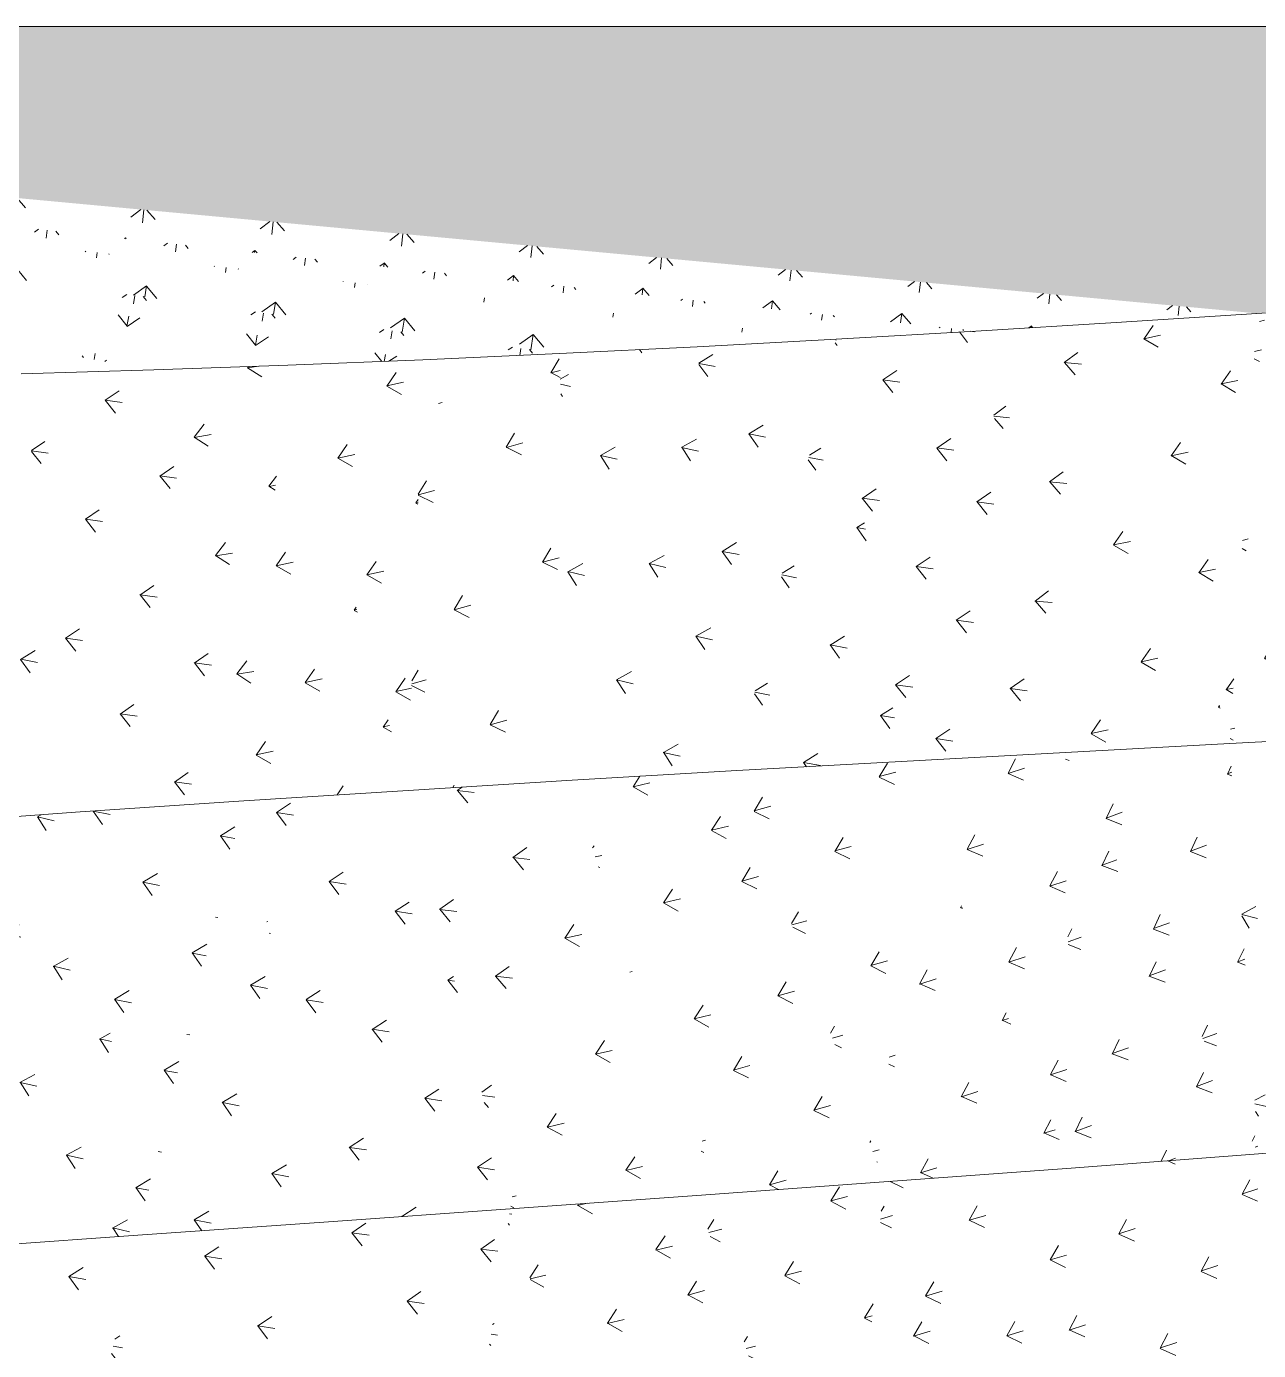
# Model space of a CAD drawing. Header units: millimetres. Extents: x 12827 to 178996, y -27589 to 73652.
# Drawn here: x 71258 to 74657, y -12297 to -8643 of the extents above; entities that cross this region are included whole.
import ezdxf

# ---------------------------------------------------------------- set-up
doc = ezdxf.new("R2010")
doc.units = ezdxf.units.MM
for name, color, linetype, lineweight in [('A-FLOR', 192, 'Continuous', 9), ('A-FLOR-PATT', 8, 'Continuous', 9), ('A-WALL', 113, 'Continuous', 20)]:
    doc.layers.add(name, color=color, linetype=linetype, lineweight=lineweight)

msp = doc.modelspace()

# ---------------------------------------------------------------- hatches: boundary and pattern name
at = {"layer": 'A-FLOR-PATT'}
h = msp.add_hatch(dxfattribs=at)
h.set_pattern_fill('FP_1835', color=256, style=0, pattern_type=2)
h.set_pattern_definition([(78.706, (-15262.94, -58374.24), (-144.33207, 190.44747), [43.764, -286.325]), (32.522, (-15262.94, -58374.24), (-144.33, 190.4491), [46.471, -201.375]), (127.157, (-15262.94, -58374.24), (-208.9779, -133.24983), [44.805, -194.155])])
h.paths.add_polyline_path([(71609.58508, -9590.2491), (71978.59559, -9577.63416), (66144.67365, -8642.51452), (71536.84368, -9577.63416)], flags=0)
h = msp.add_hatch(dxfattribs=at)
h.set_pattern_fill('FP_1836', color=256, style=0, pattern_type=2)
h.set_pattern_definition([(260.5, (101767.26, -2401.94), (150.0097, -188.2403), [44.112, -288.6]), (214.323, (101767.26, -2401.94), (150.0107, -188.2402), [46.524, -201.604]), (308.551, (101767.26, -2401.94), (204.9238, 139.907), [45.132, -195.57])])
h.paths.add_polyline_path([(72351.64492, -9562.70097), (72728.44817, -9545.56279), (66144.67365, -8642.51452), (71659.53591, -9460.09548)], flags=0)
h = msp.add_hatch(dxfattribs=at)
h.set_pattern_fill('FP_1837', color=256, style=0, pattern_type=2)
h.set_pattern_definition([(79.63, (-15267.93, -59356.86), (-147.2566, 189.34966), [43.944, -287.504]), (33.447, (-15267.93, -59356.86), (-147.255, 189.3515), [46.498, -201.49]), (127.872, (-15267.93, -59356.86), (-206.91896, -136.68433), [44.976, -194.895])])
h.paths.add_polyline_path([(71978.59559, -9577.63416), (72351.64492, -9562.70097), (66144.67365, -8642.51452), (71885.43209, -9562.70097)], flags=0)
h = msp.add_hatch(dxfattribs=at)
h.set_pattern_fill('FP_1839', color=256, style=0, pattern_type=2)
h.set_pattern_definition([(261.257, (101605.63, -1514.52), (152.3994, -187.2368), [44.261, -289.574]), (215.09, (101605.63, -1514.52), (152.3998, -187.2363), [46.55, -201.716]), (309.144, (101605.63, -1514.52), (203.1428, 142.7201), [45.266, -196.153])])
h.paths.add_polyline_path([(72728.44817, -9545.56279), (73108.5296, -9526.43354), (66144.67365, -8642.51452), (71659.53591, -9398.9479)], flags=0)
h = msp.add_hatch(dxfattribs=at)
h.set_pattern_fill('FP_1840', color=256, style=0, pattern_type=2)
h.set_pattern_definition([(263.151, (101050.3, 571.8), (158.3796, -184.378), [44.602, -291.81]), (217.01, (101050.3, 571.8), (158.3785, -184.3779), [46.609, -201.97]), (310.662, (101050.3, 571.8), (198.4987, 149.632), [45.574, -197.488])])
h.paths.add_polyline_path([(73876.62403, -9483.05762), (74263.68554, -9459.23881), (66144.67365, -8642.51452), (73341.71595, -9424.90757)], flags=0)
h = msp.add_hatch(dxfattribs=at)
h.set_pattern_fill('FP_1841', color=256, style=0, pattern_type=2)
h.set_pattern_definition([(263.679, (100853.9, 1096.2), (160.04505, -183.4711), [44.685, -292.348]), (217.543, (100853.9, 1096.2), (160.0468, -183.4697), [46.621, -202.025]), (311.099, (100853.9, 1096.2), (197.1517, 151.5139), [45.65, -197.817])])
h.paths.add_polyline_path([(74263.68554, -9459.23881), (74652.12227, -9434.2847), (66144.67365, -8642.51452), (74015.61809, -9434.2847)], flags=0)
h = msp.add_hatch(dxfattribs=at)
h.set_pattern_fill('FP_1842', color=256, style=0, pattern_type=2)
h.set_pattern_definition([(272.066, (93606.37, -5733.25), (184.9975, -147.1594), [40.275, -263.501]), (221.947, (93606.37, -5733.25), (184.9984, -147.1585), [43.876, -190.13]), (321.499, (93606.37, -5733.25), (174.0457, 156.4197), [44.323, -192.066])])
h.paths.add_polyline_path([(74652.12227, -9434.2847), (79776.79298, -8642.51452), (66144.67365, -8642.51452), (74577.1645, -9427.30854)], flags=0)
h = msp.add_hatch(dxfattribs=at)
h.set_pattern_fill('FP_1847', color=256, style=0, pattern_type=2)
h.set_pattern_definition([(261.946, (101429.38, -727.78), (154.5756, -186.2592), [44.391, -290.428]), (215.789, (101429.38, -727.78), (154.5753, -186.2593), [46.573, -201.815]), (309.689, (101429.38, -727.78), (201.4857, 145.2574), [45.383, -196.662])])
h.paths.add_polyline_path([(73108.5296, -9526.43354), (73491.41347, -9505.52717), (66144.67365, -8642.51452), (71659.53591, -9342.51344)], flags=0)
h = msp.add_hatch(dxfattribs=at)
h.set_pattern_fill('FP_1874', color=256, style=0, pattern_type=2)
h.set_pattern_definition([(262.575, (101243.06, -34.43), (156.5609, -185.3069), [44.505, -291.171]), (216.427, (101243.06, -34.43), (156.5607, -185.307), [46.592, -201.9]), (310.194, (101243.06, -34.43), (199.939, 147.5553), [45.486, -197.104])])
h.paths.add_polyline_path([(73491.41347, -9505.52717), (73876.62403, -9483.05762), (66144.67365, -8642.51452), (73341.71595, -9487.94239)], flags=0)
h = msp.add_hatch(dxfattribs=at)
h.set_pattern_fill('FP_1844', color=256, style=0, pattern_type=2)
h.set_pattern_definition([(297.7, (81779.05, -12587.34), (228.1338, -66.0766), [33.417, -218.631]), (234.761, (81779.05, -12587.34), (228.133, -66.0775), [36.062, -156.267]), (343.847, (81779.05, -12587.34), (110.9704, 157.085), [44.533, -192.977])])
h.paths.add_polyline_path([(74652.12227, -9434.2847), (75050.67929, -9406.91784), (79689.29296, -8656.03342), (74819.59929, -9408.40922)], flags=0)
h = msp.add_hatch(dxfattribs=at)
h.set_pattern_fill('FP_1741', color=256, style=0, pattern_type=2)
h.set_pattern_definition([(14.175, (-8168.08, 3341.4), (127.9513, 203.4777), [47.488, -310.69]), (332.174, (-8168.08, 3341.4), (127.94775, 203.4801), [46.5, -201.499]), (57.838, (-8168.08, 3341.4), (-219.322, 115.7637), [45.068, -195.296])])
h.paths.add_polyline_path([(75029.46479, -10596.56376), (75041.45845, -9408.40922), (74652.12227, -9434.2847), (75023.89598, -10579.41088)], flags=0)
h = msp.add_hatch(dxfattribs=at)
h.set_pattern_fill('FP_1740', color=256, style=0, pattern_type=2)
h.set_pattern_definition([(354.585, (11767.97, 20632.89), (198.60074, 147.5638), [47.521, -310.908]), (311.099, (11767.97, 20632.9), (198.6011, 147.5644), [45.132, -195.572]), (36.613, (11767.97, 20632.9), (-158.2287, 181.3885), [46.392, -201.03])])
h.paths.add_polyline_path([(74124.21038, -10646.10306), (74263.68554, -9459.23881), (73876.62403, -9483.05762)], flags=0)
h = msp.add_hatch(dxfattribs=at)
h.set_pattern_fill('FP_1708', color=256, style=0, pattern_type=2)
h.set_pattern_definition([(11.705, (-6115.7, 6095.28), (137.58086, 197.68116), [47.528, -310.953]), (329.654, (-6115.7, 6095.28), (137.58286, 197.6793), [46.375, -200.957]), (55.163, (-6115.7, 6095.28), (-213.4459, 124.955), [45.158, -195.686])])
h.paths.add_polyline_path([(74124.21038, -10646.10306), (74577.1645, -10621.85455), (74263.68554, -9459.23881), (74139.44148, -10516.49399)], flags=0)
h = msp.add_hatch(dxfattribs=at)
h.set_pattern_fill('FP_1743', color=256, style=0, pattern_type=2)
h.set_pattern_definition([(11.793, (-6085.13, 6029.91), (137.58726, 197.97232), [47.54, -311.029]), (329.704, (-6085.13, 6029.9), (137.587, 197.97286), [46.344, -200.825]), (55.201, (-6085.13, 6029.9), (-213.41264, 124.6913), [45.204, -195.884])])
h.paths.add_polyline_path([(74577.1645, -10621.85455), (74652.12227, -9434.2847), (74264.05438, -9460.60675), (74570.34528, -10596.56376)], flags=0)
h = msp.add_hatch(dxfattribs=at)
h.set_pattern_fill('FP_1719', color=256, style=0, pattern_type=2)
h.set_pattern_definition([(14.087, (-8185.84, 3376.82), (127.95163, 203.1851), [47.474, -310.595]), (332.122, (-8185.84, 3376.82), (127.9498, 203.18555), [46.528, -201.62]), (57.801, (-8185.84, 3376.82), (-219.35085, 116.0297), [45.022, -195.094])])
h.paths.add_polyline_path([(74577.1645, -10621.85455), (75029.46479, -10596.56376), (74652.12227, -9434.2847), (74650.5472, -9459.23881)], flags=0)
h = msp.add_hatch(dxfattribs=at)
h.set_pattern_fill('FP_1744', color=256, style=0, pattern_type=2)
h.set_pattern_definition([(352.099, (14750.67, 22489.47), (205.74063, 138.84254), [47.462, -310.517]), (308.361, (14750.67, 22489.47), (205.74055, 138.8423), [44.967, -194.859]), (34.013, (14750.67, 22489.47), (-148.8394, 188.0517), [46.539, -201.668])])
h.paths.add_polyline_path([(73670.78244, -10670.81056), (73876.62403, -9483.05762), (73491.41347, -9505.52717)], flags=0)
h = msp.add_hatch(dxfattribs=at)
h.set_pattern_fill('FP_1709', color=256, style=0, pattern_type=2)
h.set_pattern_definition([(352.068, (14651.28, 22237.53), (205.7379, 138.74508), [47.467, -310.554]), (308.35, (14651.28, 22237.53), (205.7372, 138.7472), [44.984, -194.931]), (33.995, (14651.28, 22237.53), (-148.858, 188.151), [46.528, -201.622])])
h.paths.add_polyline_path([(73670.78244, -10670.81056), (74124.21038, -10646.10306), (73876.62403, -9483.05762), (73872.72998, -9505.52717)], flags=0)
h = msp.add_hatch(dxfattribs=at)
h.set_pattern_fill('FP_1739', color=256, style=0, pattern_type=2)
h.set_pattern_definition([(347.049, (20830.33, 25871.99), (218.74388, 120.47014), [47.309, -309.516]), (302.765, (20830.33, 25871.99), (218.7453, 120.4699), [44.694, -193.673]), (28.843, (20830.33, 25871.99), (-129.00265, 200.4415), [46.823, -202.901])])
h.paths.add_polyline_path([(72763.60118, -10723.11787), (73108.5296, -9526.43354), (72728.44817, -9545.56279)], flags=0)
h = msp.add_hatch(dxfattribs=at)
h.set_pattern_fill('FP_1707', color=256, style=0, pattern_type=2)
h.set_pattern_definition([(347.12, (20843.22, 25695.47), (218.7421, 120.69606), [47.291, -309.398]), (302.79, (20843.22, 25695.47), (218.74085, 120.6974), [44.653, -193.498]), (28.889, (20843.22, 25695.47), (-128.9737, 200.205), [46.843, -202.988])])
h.paths.add_polyline_path([(72763.60118, -10723.11787), (73217.14735, -10696.44364), (73108.5296, -9526.43354), (72771.28968, -10696.44364)], flags=0)
h = msp.add_hatch(dxfattribs=at)
h.set_pattern_fill('FP_1738', color=256, style=0, pattern_type=2)
h.set_pattern_definition([(349.582, (17784.1, 24238.65), (212.47845, 129.78445), [47.39, -310.048]), (305.576, (17784.1, 24238.65), (212.4782, 129.78395), [44.819, -194.217]), (31.417, (17784.1, 24238.65), (-139.0672, 194.419), [46.684, -202.296])])
h.paths.add_polyline_path([(73217.14735, -10696.44364), (73491.41347, -9505.52717), (73108.5296, -9526.43354)], flags=0)
h = msp.add_hatch(dxfattribs=at)
h.set_pattern_fill('FP_1710', color=256, style=0, pattern_type=2)
h.set_pattern_definition([(349.598, (17732.14, 24026.99), (212.47725, 129.8353), [47.387, -310.025]), (305.582, (17732.14, 24027), (212.4773, 129.8349), [44.811, -194.179]), (31.427, (17732.14, 24027), (-139.0597, 194.3673), [46.689, -202.317])])
h.paths.add_polyline_path([(73217.14735, -10696.44364), (73670.78244, -10670.81056), (73491.41347, -9505.52717), (73341.71595, -10155.54273)], flags=0)
h = msp.add_hatch(dxfattribs=at)
h.set_pattern_fill('FP_1737', color=256, style=0, pattern_type=2)
h.set_pattern_definition([(12.218, (-6555.7, 7594.81), (135.08878, 199.0251), [47.5, -310.765]), (330.192, (-6555.7, 7594.81), (135.0899, 199.0242), [46.472, -201.38]), (55.833, (-6555.7, 7594.8), (-215.0615, 123.2058), [45.101, -195.439])])
h.paths.add_polyline_path([(72310.44002, -10750.94856), (72351.64492, -9562.70097), (71978.59559, -9577.63416)], flags=0)
h = msp.add_hatch(dxfattribs=at)
h.set_pattern_fill('FP_1711', color=256, style=0, pattern_type=2)
h.set_pattern_definition([(15.409, (-8953.33, 4179.16), (122.64892, 206.06814), [47.445, -310.411]), (333.474, (-8953.33, 4179.16), (122.6488, 206.068), [46.594, -201.909]), (59.24, (-8953.33, 4179.16), (-222.34474, 110.9808), [44.964, -194.842])])
h.paths.add_polyline_path([(72310.44002, -10750.94856), (72763.60118, -10723.11787), (72351.64492, -9562.70097)], flags=0)
h = msp.add_hatch(dxfattribs=at)
h.set_pattern_fill('FP_1754', color=256, style=0, pattern_type=2)
h.set_pattern_definition([(15.274, (-8966.2, 4072.28), (122.65073, 205.6165), [47.42, -310.244]), (333.393, (-8966.2, 4072.28), (122.65, 205.6169), [46.635, -202.084]), (59.184, (-8966.2, 4072.28), (-222.379, 111.39386), [44.891, -194.527])])
h.paths.add_polyline_path([(72763.60118, -10723.11787), (72728.44817, -9545.56279), (72351.64492, -9562.70097)], flags=0)
h = msp.add_hatch(dxfattribs=at)
h.set_pattern_fill('FP_1704', color=256, style=0, pattern_type=2)
h.set_pattern_definition([(349.51, (17658.36, 26880.37), (212.7442, 130.4736), [47.373, -309.94]), (305.33, (17658.36, 26880.37), (212.7448, 130.4726), [44.938, -194.729]), (31.52, (17658.36, 26880.37), (-138.5953, 195.52865), [46.794, -202.773])])
h.paths.add_polyline_path([(70956.22749, -10842.53253), (71406.45709, -10810.54059), (71243.09599, -9601.38354), (71051.41326, -10430.70718)], flags=0)
h = msp.add_hatch(dxfattribs=at)
h.set_pattern_fill('FP_1733', color=256, style=0, pattern_type=2)
h.set_pattern_definition([(352.106, (14049.86, 24839.85), (204.93944, 139.63364), [47.512, -310.847]), (308.464, (14049.86, 24839.85), (204.9383, 139.634), [45.223, -195.966]), (34.268, (14049.86, 24839.85), (-150.0236, 188.8512), [46.498, -201.489])])
h.paths.add_polyline_path([(71406.45709, -10810.54059), (71609.58508, -9590.2491), (71243.09599, -9601.38354), (71245.93664, -9622.40926)], flags=0)
h = msp.add_hatch(dxfattribs=at)
h.set_pattern_fill('FP_1706', color=256, style=0, pattern_type=2)
h.set_pattern_definition([(352.394, (14289.76, 24638.88), (204.9582, 140.5402), [47.463, -310.528]), (308.575, (14289.76, 24638.88), (204.9581, 140.5402), [45.07, -195.305]), (34.438, (14289.76, 24638.88), (-149.88215, 187.9256), [46.596, -201.918])])
h.paths.add_polyline_path([(71406.45709, -10810.54059), (71857.95996, -10780.05104), (71609.58508, -9590.2491)], flags=0)
h = msp.add_hatch(dxfattribs=at)
h.set_pattern_fill('FP_1735', color=256, style=0, pattern_type=2)
h.set_pattern_definition([(8.999, (-3849.3, 11188.55), (147.73682, 191.42178), [47.563, -311.178]), (326.777, (-3849.3, 11188.55), (147.73565, 191.4229), [46.304, -200.651]), (52.34, (-3849.3, 11188.55), (-206.58884, 135.3066), [45.338, -196.465])])
h.paths.add_polyline_path([(71857.95996, -10780.05104), (71978.59559, -9577.63416), (71609.58508, -9590.2491), (71659.53591, -9829.53093)], flags=0)
h = msp.add_hatch(dxfattribs=at)
h.set_pattern_fill('FP_1705', color=256, style=0, pattern_type=2)
h.set_pattern_definition([(12.417, (-6517.3, 7770.3), (135.09994, 199.6848), [47.529, -310.955]), (330.306, (-6517.3, 7770.3), (135.1002, 199.6846), [46.406, -201.093]), (55.919, (-6517.3, 7770.3), (-214.9976, 122.60244), [45.205, -195.888])])
h.paths.add_polyline_path([(71857.95996, -10780.05104), (72310.44002, -10750.94856), (71978.59559, -9577.63416)], flags=0)
h = msp.add_hatch(dxfattribs=at)
h.set_pattern_fill('FP_1589', color=256, style=0, pattern_type=2)
h.set_pattern_definition([(345.865, (21724.38, 24276.86), (221.89175, 115.0683), [47.22, -308.935]), (301.431, (21724.38, 24276.86), (221.893, 115.0679), [44.398, -192.391]), (27.41, (21724.38, 24276.86), (-123.4785, 202.0446), [46.866, -203.088])])
h.paths.add_polyline_path([(74656.57352, -11754.14841), (75029.46479, -10596.56376), (74577.1645, -10621.85455), (74630.47197, -11381.96614)], flags=0)
h = msp.add_hatch(dxfattribs=at)
h.set_pattern_fill('FP_1595', color=256, style=0, pattern_type=2)
h.set_pattern_definition([(20.08, (-13213.55, -3094.17), (102.09065, 213.76698), [47.234, -309.028]), (338.529, (-13213.55, -3094.17), (102.0936, 213.76535), [46.848, -203.006]), (64.471, (-13213.55, -3094.17), (-232.5142, 91.4541), [44.418, -192.476])])
h.paths.add_polyline_path([(74656.57352, -11754.14841), (74577.1645, -10621.85455), (74124.21038, -10646.10306), (74577.1645, -11588.86875)], flags=0)
h = msp.add_hatch(dxfattribs=at)
h.set_pattern_fill('FP_1586', color=256, style=0, pattern_type=2)
h.set_pattern_definition([(15.322, (-9849.04, 3148.24), (122.713, 205.24533), [47.431, -310.315]), (333.526, (-9849.04, 3148.24), (122.7154, 205.24405), [46.568, -201.793]), (59.125, (-9849.04, 3148.24), (-222.3168, 110.71634), [44.837, -194.295])])
h.paths.add_polyline_path([(73623.1358, -11831.50785), (73670.78244, -10670.81056), (73217.14735, -10696.44364), (73491.41347, -11463.238)], flags=0)
h = msp.add_hatch(dxfattribs=at)
h.set_pattern_fill('FP_1560', color=256, style=0, pattern_type=2)
h.set_pattern_definition([(17.858, (-11609.13, 208.16), (112.55805, 210.30873), [47.379, -309.974]), (336.127, (-11609.13, 208.16), (112.5562, 210.30936), [46.663, -202.207]), (61.844, (-11609.13, 208.16), (-227.5763, 100.7233), [44.725, -193.81])])
h.paths.add_polyline_path([(73623.1358, -11831.50785), (74139.44148, -11793.33739), (73670.78244, -10670.81056), (73624.7027, -11793.33739)], flags=0)
h = msp.add_hatch(dxfattribs=at)
h.set_pattern_fill('FP_1587', color=256, style=0, pattern_type=2)
h.set_pattern_definition([(17.683, (-11604.8, 83.09), (112.5749, 209.71852), [47.341, -309.728]), (336.018, (-11604.8, 83.1), (112.5751, 209.7182), [46.712, -202.418]), (61.774, (-11604.8, 83.1), (-227.62376, 101.2563), [44.629, -193.393])])
h.paths.add_polyline_path([(74139.44148, -11793.33739), (74124.21038, -10646.10306), (73670.78244, -10670.81056), (74070.7585, -11628.82871)], flags=0)
h = msp.add_hatch(dxfattribs=at)
h.set_pattern_fill('FP_1553', color=256, style=0, pattern_type=2)
h.set_pattern_definition([(20.289, (-13234.54, -2992.86), (102.0517, 214.47392), [47.286, -309.365]), (338.664, (-13234.54, -2992.86), (102.0538, 214.4735), [46.795, -202.78]), (64.553, (-13234.54, -2992.86), (-232.4692, 90.8062), [44.534, -192.981])])
h.paths.add_polyline_path([(74139.44148, -11793.33739), (74656.57352, -11754.14841), (74124.22469, -10647.1811), (74138.92119, -11754.14841)], flags=0)
h = msp.add_hatch(dxfattribs=at)
h.set_pattern_fill('FP_1585', color=256, style=0, pattern_type=2)
h.set_pattern_definition([(12.978, (-7949.64, 6103.95), (132.5409, 200.3308), [47.503, -310.787]), (331.039, (-7949.64, 6103.95), (132.5424, 200.33054), [46.416, -201.137]), (56.511, (-7949.64, 6103.95), (-216.597, 119.8671), [45.039, -195.169])])
h.paths.add_polyline_path([(73107.5825, -11868.89754), (73217.14735, -10696.44364), (72763.60118, -10723.11787), (72771.9564, -10750.94856)], flags=0)
h = msp.add_hatch(dxfattribs=at)
h.set_pattern_fill('FP_1552', color=256, style=0, pattern_type=2)
h.set_pattern_definition([(15.461, (-9845.68, 3294.2), (122.70954, 205.71146), [47.456, -310.48]), (333.609, (-9845.68, 3294.2), (122.7109, 205.7105), [46.525, -201.608]), (59.183, (-9845.68, 3294.2), (-222.27306, 110.29355), [44.912, -194.619])])
h.paths.add_polyline_path([(73107.5825, -11868.89754), (73623.1358, -11831.50785), (73217.14735, -10696.44364), (73111.07653, -11831.50785)], flags=0)
h = msp.add_hatch(dxfattribs=at)
h.set_pattern_fill('FP_1584', color=256, style=0, pattern_type=2)
h.set_pattern_definition([(353.4, (12269.07, 22886.79), (202.11636, 143.33826), [47.491, -310.711]), (309.798, (12269.07, 22886.79), (202.115, 143.3405), [45.028, -195.121]), (35.344, (12269.07, 22886.79), (-153.7135, 184.5082), [46.459, -201.324])])
h.paths.add_polyline_path([(72592.70759, -11905.74422), (72763.60118, -10723.11787), (72310.44002, -10750.94856), (72391.21916, -11081.42719)], flags=0)
h = msp.add_hatch(dxfattribs=at)
h.set_pattern_fill('FP_1549', color=256, style=0, pattern_type=2)
h.set_pattern_definition([(13.085, (-7944.34, 6270.75), (132.54557, 200.68763), [47.519, -310.889]), (331.1, (-7944.34, 6270.75), (132.5455, 200.68784), [46.38, -200.981]), (56.557, (-7944.34, 6270.75), (-216.55604, 119.5451), [45.095, -195.412])])
h.paths.add_polyline_path([(72592.70759, -11905.74422), (73107.5825, -11868.89754), (72763.60118, -10723.11787), (72598.03206, -11868.89754)], flags=0)
h = msp.add_hatch(dxfattribs=at)
h.set_pattern_fill('FP_1582', color=256, style=0, pattern_type=2)
h.set_pattern_definition([(349.043, (17622.08, 26368.53), (214.1085, 127.90053), [47.346, -309.76]), (304.883, (17622.08, 26368.53), (214.108, 127.9022), [44.748, -193.909]), (30.853, (17622.08, 26368.53), (-136.489, 195.7753), [46.763, -202.639])])
h.paths.add_polyline_path([(71564.69696, -11978.75959), (71857.95996, -10780.05104), (71406.45709, -10810.54059)], flags=0)
h = msp.add_hatch(dxfattribs=at)
h.set_pattern_fill('FP_1548', color=256, style=0, pattern_type=2)
h.set_pattern_definition([(349.072, (17572.65, 26119.33), (214.10583, 127.99282), [47.339, -309.715]), (304.893, (17572.65, 26119.33), (214.1059, 127.9927), [44.732, -193.839]), (30.871, (17572.65, 26119.33), (-136.4731, 195.6809), [46.771, -202.675])])
h.paths.add_polyline_path([(71564.69696, -11978.75959), (72078.43707, -11942.28565), (71857.95996, -10780.05104), (71573.62027, -11942.28565)], flags=0)
h = msp.add_hatch(dxfattribs=at)
h.set_pattern_fill('FP_1583', color=256, style=0, pattern_type=2)
h.set_pattern_definition([(351.202, (14934.7, 24710.32), (208.3484, 135.67016), [47.425, -310.274]), (307.321, (14934.7, 24710.32), (208.3483, 135.6696), [44.887, -194.51]), (33.071, (14934.7, 24710.32), (-145.14175, 190.3798), [46.618, -202.01])])
h.paths.add_polyline_path([(72078.43707, -11942.28565), (72310.44002, -10750.94856), (71857.95996, -10780.05104), (71863.74386, -10810.54059)], flags=0)
h = msp.add_hatch(dxfattribs=at)
h.set_pattern_fill('FP_1550', color=256, style=0, pattern_type=2)
h.set_pattern_definition([(351.257, (14916.99, 24430.62), (208.34863, 135.84395), [47.413, -310.201]), (307.341, (14916.99, 24430.62), (208.3481, 135.8437), [44.857, -194.379]), (33.104, (14916.99, 24430.62), (-145.1092, 190.2027), [46.635, -202.086])])
h.paths.add_polyline_path([(72078.43707, -11942.28565), (72592.70759, -11905.74422), (72310.44002, -10750.94856), (72085.55321, -11905.74422)], flags=0)
h = msp.add_hatch(dxfattribs=at)
h.set_pattern_fill('FP_1581', color=256, style=0, pattern_type=2)
h.set_pattern_definition([(346.915, (20334.4, 27871.06), (219.42817, 120.03187), [47.256, -309.168]), (302.473, (20334.4, 27871.06), (219.4277, 120.033), [44.611, -193.314]), (28.68, (20334.4, 27871.06), (-127.74184, 200.7235), [46.896, -203.217])])
h.paths.add_polyline_path([(71051.41326, -12015.40378), (71406.45709, -10810.54059), (70956.22749, -10842.53253), (70958.95512, -10876.14217)], flags=0)
h = msp.add_hatch(dxfattribs=at)
h.set_pattern_fill('FP_1551', color=256, style=0, pattern_type=2)
h.set_pattern_definition([(346.918, (20251.03, 27656.6), (219.4275, 120.04102), [47.255, -309.163]), (302.474, (20251.03, 27656.6), (219.4269, 120.0424), [44.609, -193.307]), (28.681, (20251.03, 27656.6), (-127.738, 200.7162), [46.897, -203.22])])
h.paths.add_polyline_path([(71051.41326, -12015.40378), (71564.69696, -11978.75959), (71406.45709, -10810.54059), (71062.21141, -11978.75959)], flags=0)
h = msp.add_hatch(dxfattribs=at)
h.set_pattern_fill('FP_1443', color=256, style=0, pattern_type=2)
h.set_pattern_definition([(17.867, (-13986.65, 1301.65), (113.08147, 212.51467), [47.419, -310.24]), (335.67, (-13986.65, 1301.65), (113.0839, 212.5132), [46.778, -202.706]), (61.982, (-13986.65, 1301.65), (-227.32755, 102.78304), [45.136, -195.591])])
h.paths.add_polyline_path([(74630.47197, -13014.55918), (74656.57352, -11754.14841), (74139.44148, -11793.33739), (74370.55688, -12368.13503)], flags=0)
h = msp.add_hatch(dxfattribs=at)
h.set_pattern_fill('FP_1416', color=256, style=0, pattern_type=2)
h.set_pattern_definition([(19.778, (-15001.16, -999.23), (105.92895, 216.07498), [47.419, -310.235]), (337.6, (-15001.16, -999.23), (105.9324, 216.07394), [46.771, -202.676]), (63.884, (-15001.16, -999.23), (-230.62744, 95.0534), [45.121, -195.523])])
h.paths.add_polyline_path([(74630.47197, -13014.55918), (75189.82536, -12953.06586), (74656.57352, -11754.14841), (74643.85861, -12368.13503)], flags=0)
h = msp.add_hatch(dxfattribs=at)
h.set_pattern_fill('FP_1445', color=256, style=0, pattern_type=2)
h.set_pattern_definition([(16.196, (-12869.42, 3732.18), (120.10828, 209.49946), [47.467, -310.553]), (333.89, (-12869.42, 3732.18), (120.10904, 209.4998), [46.711, -202.415]), (60.174, (-12869.42, 3732.18), (-223.70314, 109.63844), [45.279, -196.209])])
h.paths.add_polyline_path([(74070.7585, -13072.38727), (74139.44148, -11793.33739), (73623.1358, -11831.50785), (73816.71344, -12368.13503)], flags=0)
h = msp.add_hatch(dxfattribs=at)
h.set_pattern_fill('FP_1411', color=256, style=0, pattern_type=2)
h.set_pattern_definition([(18.075, (-13982.97, 1492.5), (113.05262, 213.21163), [47.46, -310.508]), (335.797, (-13982.97, 1492.5), (113.0501, 213.2124), [46.716, -202.437]), (62.066, (-13982.97, 1492.5), (-227.25126, 102.1472), [45.249, -196.08])])
h.paths.add_polyline_path([(74070.7585, -13072.38727), (74630.47197, -13014.55918), (74139.44148, -11793.33739), (74073.86378, -13014.55918)], flags=0)
h = msp.add_hatch(dxfattribs=at)
h.set_pattern_fill('FP_1451', color=256, style=0, pattern_type=2)
h.set_pattern_definition([(14.524, (-11651.14, 6095.45), (127.02054, 206.21086), [47.508, -310.821]), (332.112, (-11651.14, 6095.45), (127.0223, 206.2094), [46.64, -202.105]), (58.368, (-11651.14, 6095.45), (-219.85775, 116.34714), [45.411, -196.781])])
h.paths.add_polyline_path([(73510.86147, -13126.49026), (73623.1358, -11831.50785), (73107.5825, -11868.89754), (73267.67565, -12368.13503)], flags=0)
h = msp.add_hatch(dxfattribs=at)
h.set_pattern_fill('FP_1409', color=256, style=0, pattern_type=2)
h.set_pattern_definition([(16.363, (-12863.34, 3926.34), (120.09097, 210.0553), [47.497, -310.745]), (333.989, (-12863.34, 3926.34), (120.08965, 210.05605), [46.659, -202.188]), (60.243, (-12863.34, 3926.34), (-223.64045, 109.131), [45.368, -196.593])])
h.paths.add_polyline_path([(73510.86147, -13126.49026), (74070.7585, -13072.38727), (73623.1358, -11831.50785), (73515.55218, -13072.38727)], flags=0)
h = msp.add_hatch(dxfattribs=at)
h.set_pattern_fill('FP_1442', color=256, style=0, pattern_type=2)
h.set_pattern_definition([(12.855, (-10336.69, 8381.03), (133.79672, 202.66012), [47.543, -311.046]), (330.343, (-10336.69, 8381.03), (133.7958, 202.6609), [46.563, -201.774]), (56.568, (-10336.69, 8381.03), (-215.8065, 122.87714), [45.533, -197.31])])
h.paths.add_polyline_path([(72950.95649, -13176.80309), (73107.5825, -11868.89754), (72592.70759, -11905.74422), (72723.03278, -12368.13503)], flags=0)
h = msp.add_hatch(dxfattribs=at)
h.set_pattern_fill('FP_1410', color=256, style=0, pattern_type=2)
h.set_pattern_definition([(14.648, (-11647.84, 6290.83), (127.0137, 206.62192), [47.527, -310.947]), (332.184, (-11647.84, 6290.83), (127.01415, 206.62195), [46.599, -201.927]), (58.42, (-11647.84, 6290.83), (-219.80856, 115.9715), [45.476, -197.063])])
h.paths.add_polyline_path([(72950.95649, -13176.80309), (73510.86147, -13126.49026), (73107.5825, -11868.89754), (72956.98162, -13126.49026)], flags=0)
h = msp.add_hatch(dxfattribs=at)
h.set_pattern_fill('FP_1441', color=256, style=0, pattern_type=2)
h.set_pattern_definition([(352.824, (10166.08, 25312.91), (203.3901, 143.82253), [47.492, -310.713]), (308.873, (10166.08, 25312.9), (203.39, 143.8217), [45.414, -196.794]), (35.265, (10166.08, 25312.9), (-152.0088, 188.5685), [46.707, -202.396])])
h.paths.add_polyline_path([(72391.21916, -13223.26072), (72592.70759, -11905.74422), (72078.43707, -11942.28565), (72182.41884, -12368.13503)], flags=0)
h = msp.add_hatch(dxfattribs=at)
h.set_pattern_fill('FP_1408', color=256, style=0, pattern_type=2)
h.set_pattern_definition([(352.906, (10177.94, 24982.97), (203.38563, 144.08133), [47.477, -310.614]), (308.904, (10177.94, 24982.97), (203.38585, 144.0824), [45.37, -196.604]), (35.314, (10177.94, 24982.97), (-151.9623, 188.3061), [46.734, -202.515])])
h.paths.add_polyline_path([(72391.21916, -13223.26072), (72950.95649, -13176.80309), (72592.70759, -11905.74422), (72398.32395, -13176.80309)], flags=0)
h = msp.add_hatch(dxfattribs=at)
h.set_pattern_fill('FP_1440', color=256, style=0, pattern_type=2)
h.set_pattern_definition([(351.284, (12002.4, 26746.24), (207.6429, 138.4149), [47.454, -310.469]), (307.184, (12002.4, 26746.24), (207.6427, 138.4142), [45.34, -196.474]), (33.687, (12002.4, 26746.24), (-146.1454, 192.6541), [46.79, -202.758])])
h.paths.add_polyline_path([(71831.8251, -13265.79812), (72078.43707, -11942.28565), (71564.69696, -11978.75959), (71659.53591, -12435.69904)], flags=0)
h = msp.add_hatch(dxfattribs=at)
h.set_pattern_fill('FP_1412', color=256, style=0, pattern_type=2)
h.set_pattern_definition([(351.319, (11956.47, 26428.53), (207.63976, 138.52525), [47.447, -310.422]), (307.197, (11956.47, 26428.53), (207.6401, 138.5259), [45.321, -196.392]), (33.709, (11956.47, 26428.53), (-146.13006, 192.53975), [46.801, -202.806])])
h.paths.add_polyline_path([(71831.8251, -13265.79812), (72391.21916, -13223.26072), (72078.43707, -11942.28565), (71839.75115, -13223.26072)], flags=0)
h = msp.add_hatch(dxfattribs=at)
h.set_pattern_fill('FP_1439', color=256, style=0, pattern_type=2)
h.set_pattern_definition([(349.752, (13907.6, 28076.25), (211.72275, 132.8662), [47.411, -310.186]), (305.503, (13907.6, 28076.25), (211.7237, 132.8652), [45.255, -196.104]), (32.11, (13907.6, 28076.25), (-140.1685, 196.4867), [46.867, -203.092])])
h.paths.add_polyline_path([(71272.94993, -13304.35023), (71564.69696, -11978.75959), (71051.41326, -12015.40378), (71266.32381, -13265.79812)], flags=0)
h = msp.add_hatch(dxfattribs=at)
h.set_pattern_fill('FP_1407', color=256, style=0, pattern_type=2)
h.set_pattern_definition([(349.735, (13794.75, 27774.59), (211.72415, 132.8123), [47.415, -310.21]), (305.497, (13794.75, 27774.6), (211.72445, 132.8116), [45.264, -196.145]), (32.099, (13794.75, 27774.6), (-140.1749, 196.54256), [46.862, -203.07])])
h.paths.add_polyline_path([(71272.94993, -13304.35023), (71831.8251, -13265.79812), (71564.69696, -11978.75959), (71478.99997, -12368.13503)], flags=0)

# ---------------------------------------------------------------- linework, layer by layer
at = {"layer": 'A-FLOR'}
for p, q in [((75041.45845, -9408.40922), (74652.12227, -9434.2847)), ((73876.62403, -9483.05762), (74263.68554, -9459.23881)), ((74652.12227, -9434.2847), (74263.68554, -9459.23881)), ((73876.62403, -9483.05762), (73491.41347, -9505.52717)), ((73108.5296, -9526.43354), (72728.44817, -9545.56279)), ((73491.41347, -9505.52717), (73108.5296, -9526.43354)), ((72351.64492, -9562.70097), (71978.59559, -9577.63416)), ((72728.44817, -9545.56279), (72351.64492, -9562.70097)), ((71609.58508, -9590.2491), (71243.09599, -9601.38354)), ((71978.59559, -9577.63416), (71609.58508, -9590.2491)), ((75029.46479, -10596.56376), (74577.1645, -10621.85455)), ((74577.1645, -10621.85455), (74124.21038, -10646.10306)), ((73670.78244, -10670.81056), (73217.14735, -10696.44364)), ((74124.21038, -10646.10306), (73670.78244, -10670.81056)), ((73217.14735, -10696.44364), (72763.60118, -10723.11787)), ((72763.60118, -10723.11787), (72310.44002, -10750.94856)), ((71857.95996, -10780.05104), (71406.45709, -10810.54059)), ((72310.44002, -10750.94856), (71857.95996, -10780.05104)), ((71406.45709, -10810.54059), (70956.22749, -10842.53253)), ((74656.57352, -11754.14841), (75174.60592, -11713.70314)), ((74139.44148, -11793.33739), (74656.57352, -11754.14841)), ((74656.57352, -11754.14841), (74139.44148, -11793.33739)), ((74139.44148, -11793.33739), (73623.1358, -11831.50785)), ((73107.5825, -11868.89754), (73623.1358, -11831.50785)), ((72592.70759, -11905.74422), (73107.5825, -11868.89754)), ((72078.43707, -11942.28565), (72592.70759, -11905.74422)), ((71564.69696, -11978.75959), (72078.43707, -11942.28565)), ((71051.41326, -12015.40378), (71564.69696, -11978.75959))]:
    msp.add_line(p, q, dxfattribs=at)
at = {"layer": 'A-WALL', "color": 50, "lineweight": 15}
msp.add_line((79889.29296, -8642.51452), (66826.79297, -8642.51452), dxfattribs=at)

doc.saveas('drawing.dxf')
